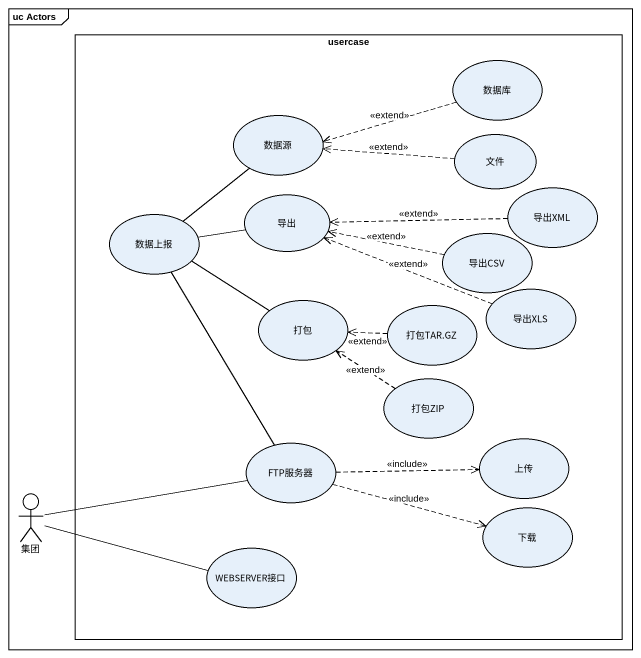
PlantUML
@startuml
mainframe uc Actors
rectangle usercase {
  usecase 数据库
  usecase 数据源
  usecase 文件
  usecase 导出
  usecase 导出XML
  usecase 数据上报
  usecase 导出CSV
  usecase 打包
  usecase "打包TAR.GZ" as 打包TAR_GZ
  usecase 导出XLS
  usecase 打包ZIP
  usecase 上传
  usecase FTP服务器
  usecase 下载
  usecase WEBSERVER接口
}
actor 集团
数据库 .left.> 数据源 : <<extend>>
文件 .left.> 数据源 : <<extend>>
导出XML .left.> 导出 : <<extend>>
数据上报 -up- 数据源
数据上报 -right- 导出
数据上报 -right- 打包
数据上报 -- FTP服务器
导出CSV .left.> 导出 : <<extend>>
打包TAR_GZ .left.> 打包 : <<extend>>
导出XLS .left.> 导出 : <<extend>>
打包ZIP .up.> 打包 : <<extend>>
FTP服务器 .right.> 上传 : <<include>>
FTP服务器 .right.> 下载 : <<include>>
集团 -right- FTP服务器
集团 -right- WEBSERVER接口
@enduml
